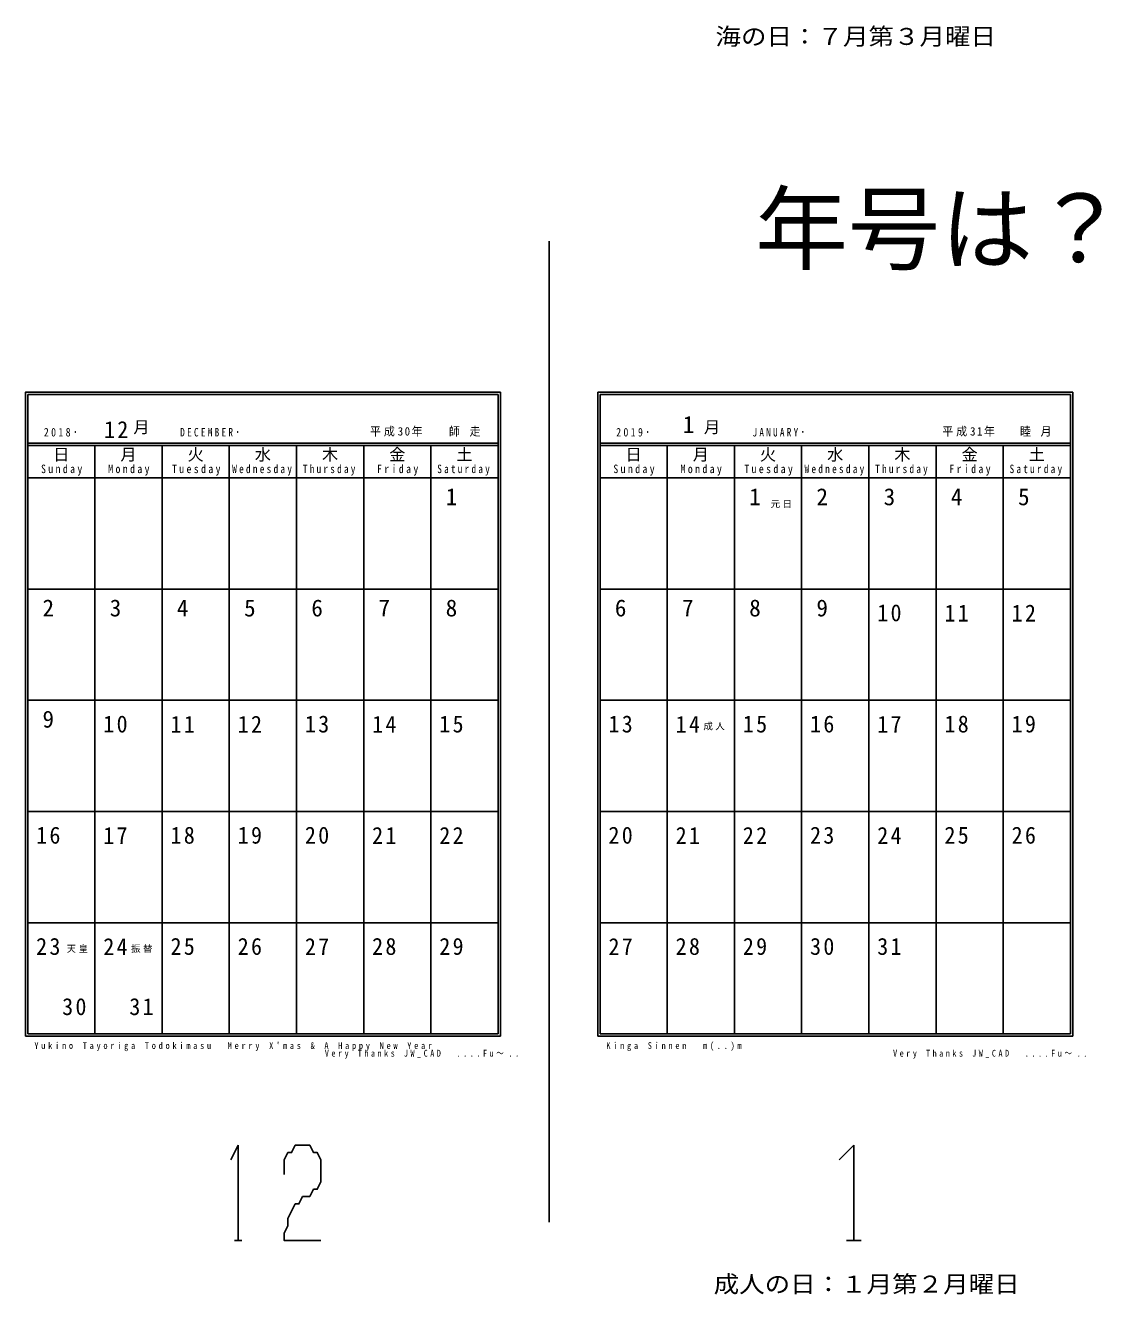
# Model space of a CAD drawing. Units: millimetres on the paper. Extents: x -557 to 578, y -402 to 385.
# Drawn here: x -557.1 to -324.9, y -376.5 to -102.5 of the extents above; entities that cross this region are included whole.
import ezdxf
from ezdxf.enums import TextEntityAlignment as Align

# ---------------------------------------------------------------- set-up
doc = ezdxf.new("R2010")
doc.units = ezdxf.units.MM
for name, color, linetype in [('0-0_予定書込み', 7, 'Continuous'), ('0-6_日付等', 7, 'Continuous'), ('0-D_ちょっと一言', 7, 'Continuous'), ('0-E_年', 7, 'Continuous'), ('0-F_枠等', 7, 'Continuous')]:
    doc.layers.add(name, color=color, linetype=linetype)
doc.styles.add('ＭＳ 明朝', font='')
doc.styles.get('ＭＳ 明朝').set_extended_font_data('MS Mincho')

msp = doc.modelspace()

# ---------------------------------------------------------------- linework, layer by layer
at = {"layer": '0-F_枠等'}
for p, q in [((-444.113, -149.113), (-444.113, -360.833)), ((-556.613, -182.194), (-455.113, -182.194)), ((-556.613, -182.194), (-556.613, -320.194)), ((-455.113, -320.194), (-455.113, -182.194)), ((-454.613, -181.694), (-454.613, -320.694)), ((-433.613, -320.694), (-433.613, -181.694)), ((-433.613, -181.694), (-331.113, -181.694)), ((-433.113, -320.194), (-433.113, -182.194)), ((-433.113, -182.194), (-331.613, -182.194)), ((-331.613, -320.194), (-331.613, -182.194)), ((-331.113, -320.694), (-331.113, -181.694)), ((-455.113, -192.694), (-556.613, -192.694)), ((-455.113, -193.194), (-556.613, -193.194)), ((-542.113, -200.194), (-542.113, -193.194)), ((-527.613, -193.194), (-527.613, -200.194)), ((-513.113, -193.194), (-513.113, -200.194)), ((-498.613, -193.194), (-498.613, -200.194)), ((-484.113, -193.194), (-484.113, -200.194)), ((-469.613, -193.194), (-469.613, -200.194)), ((-433.113, -192.694), (-331.613, -192.694)), ((-433.113, -193.194), (-331.613, -193.194)), ((-418.613, -200.194), (-418.613, -193.194)), ((-404.113, -193.194), (-404.113, -200.194)), ((-389.613, -193.194), (-389.613, -200.194)), ((-375.113, -193.194), (-375.113, -200.194)), ((-360.613, -193.194), (-360.613, -200.194)), ((-346.113, -193.194), (-346.113, -200.194)), ((-455.113, -200.194), (-556.613, -200.194)), ((-331.613, -200.194), (-433.113, -200.194)), ((-556.613, -320.194), (-455.113, -320.194)), ((-433.113, -320.194), (-331.613, -320.194)), ((-557.113, -320.694), (-454.613, -320.694)), ((-433.613, -320.694), (-331.113, -320.694))]:
    msp.add_line(p, q, dxfattribs=at)
at = {"layer": '0-F_枠等', "color": 4}
for p, q in [((-542.113, -320.194), (-542.113, -200.194)), ((-527.613, -200.194), (-527.613, -320.194)), ((-513.113, -200.194), (-513.113, -320.194)), ((-498.613, -200.194), (-498.613, -320.194)), ((-484.113, -200.194), (-484.113, -320.194)), ((-469.613, -200.194), (-469.613, -320.194)), ((-418.613, -320.194), (-418.613, -200.194)), ((-404.113, -200.194), (-404.113, -320.194)), ((-389.613, -200.194), (-389.613, -320.194)), ((-375.113, -200.194), (-375.113, -320.194)), ((-360.613, -200.194), (-360.613, -320.194)), ((-346.113, -200.194), (-346.113, -320.194)), ((-455.113, -224.194), (-556.613, -224.194)), ((-331.613, -224.194), (-433.113, -224.194)), ((-455.113, -248.194), (-556.613, -248.194)), ((-331.613, -248.194), (-433.113, -248.194)), ((-455.113, -272.194), (-556.613, -272.194)), ((-331.613, -272.194), (-433.113, -272.194)), ((-455.113, -296.194), (-556.613, -296.194)), ((-331.613, -296.194), (-433.113, -296.194))]:
    msp.add_line(p, q, dxfattribs=at)
at = {"layer": '0-F_枠等', "color": 3}
for p, q in [((-511.21, -344.24), (-511.21, -364.806)), ((-498.871, -344.24), (-495.706, -344.24)), ((-378.338, -344.24), (-378.338, -364.806)), ((-501.244, -347.404), (-501.244, -350.568)), ((-497.288, -355.314), (-495.706, -355.314)), ((-512.001, -364.806), (-510.419, -364.806)), ((-379.92, -364.806), (-376.756, -364.806))]:
    msp.add_line(p, q, dxfattribs=at)
at = {"layer": '0-F_枠等'}
msp.add_lwpolyline([(-454.613, -181.694), (-557.113, -181.694), (-557.113, -320.694)], dxfattribs=at)
at = {"layer": '0-F_枠等', "color": 3}
for points in [[(-511.21, -344.24), (-512.001, -345.822), (-512.792, -347.404)], [(-498.871, -344.24), (-499.662, -345.822), (-500.452, -345.822), (-501.244, -347.404)], [(-495.706, -344.24), (-494.915, -345.822), (-494.124, -345.822), (-493.334, -347.404)], [(-378.338, -344.24), (-379.92, -345.822), (-381.502, -347.404)], [(-493.334, -347.404), (-493.334, -352.15), (-494.124, -353.732), (-494.915, -353.732), (-495.706, -355.314)], [(-497.288, -355.314), (-498.079, -356.896), (-498.871, -356.896), (-499.662, -358.478), (-500.452, -360.06), (-500.452, -361.642), (-501.244, -363.224), (-501.244, -364.806), (-493.334, -364.806)]]:
    msp.add_lwpolyline(points, dxfattribs=at)

# ---------------------------------------------------------------- texts
at = {"layer": '0-0_予定書込み', "style": 'ＭＳ 明朝', "width": 1.1}
for s, p in [('海の日：７月第３月曜日', (-408.198, -107.848)), (' 成人の日：１月第２月曜日', (-411.336, -377.133))]:
    msp.add_text(s, height=3.666, dxfattribs=at).set_placement(p, align=Align.BOTTOM_LEFT)
at = {"layer": '0-6_日付等', "color": 3, "style": 'ＭＳ 明朝'}
for s, p in [('1', (-466.421, -207.194)), ('5', (-342.921, -207.194)), ('8', (-466.421, -231.194))]:
    msp.add_text(s, height=3.666, dxfattribs=at).set_placement(p, align=Align.BOTTOM_LEFT)
at = {"layer": '0-6_日付等', "color": 6, "style": 'ＭＳ 明朝'}
for s, p in [('1', (-400.921, -207.194)), ('2', (-553.421, -231.193)), ('6', (-429.921, -231.193)), ('9', (-553.421, -255.193))]:
    msp.add_text(s, height=3.666, dxfattribs=at).set_placement(p, align=Align.BOTTOM_LEFT)
at = {"layer": '0-6_日付等', "style": 'ＭＳ 明朝'}
for s, p in [('2', (-386.421, -207.194)), ('3', (-371.921, -207.194)), ('4', (-357.421, -207.193)), ('3', (-538.921, -231.194)), ('4', (-524.421, -231.194)), ('5', (-509.921, -231.194)), ('6', (-495.421, -231.194)), ('7', (-480.921, -231.194)), ('7', (-415.421, -231.194)), ('8', (-400.921, -231.193)), ('9', (-386.421, -231.194))]:
    msp.add_text(s, height=3.666, dxfattribs=at).set_placement(p, align=Align.BOTTOM_LEFT)
at = {"layer": '0-6_日付等', "attachment_point": 7, "style": 'ＭＳ 明朝'}
for s, insert, char_height in [('\\T1.25;元日', (-396.305, -206.694), 1.466), ('\\T1.21;\\W0.95;10', (-373.296, -231.194), 3.666), ('\\T1.21;\\W0.95;11', (-358.796, -231.193), 3.666), ('\\T1.21;\\W0.95;10', (-540.296, -255.194), 3.666), ('\\T1.21;\\W0.95;11', (-525.796, -255.193), 3.666), ('\\T1.21;\\W0.95;12', (-511.296, -255.194), 3.666), ('\\T1.21;\\W0.95;13', (-496.796, -255.194), 3.666), ('\\T1.21;\\W0.95;14', (-482.296, -255.194), 3.666), ('\\T1.21;\\W0.95;15', (-402.296, -255.193), 3.666), ('\\T1.21;\\W0.95;16', (-387.796, -255.194), 3.666), ('\\T1.21;\\W0.95;17', (-373.296, -255.194), 3.666), ('\\T1.21;\\W0.95;18', (-358.796, -255.193), 3.666), ('\\T1.25;成人', (-410.805, -254.694), 1.466), ('\\T1.21;\\W0.95;17', (-540.296, -279.193), 3.666), ('\\T1.21;\\W0.95;18', (-525.796, -279.194), 3.666), ('\\T1.21;\\W0.95;19', (-511.296, -279.194), 3.666), ('\\T1.21;\\W0.95;20', (-496.796, -279.194), 3.666), ('\\T1.21;\\W0.95;21', (-482.296, -279.193), 3.666), ('\\T1.21;\\W0.95;21', (-416.796, -279.193), 3.666), ('\\T1.21;\\W0.95;22', (-402.296, -279.193), 3.666), ('\\T1.21;\\W0.95;23', (-387.796, -279.194), 3.666), ('\\T1.21;\\W0.95;24', (-373.296, -279.194), 3.666), ('\\T1.21;\\W0.95;25', (-358.796, -279.193), 3.666), ('\\T1.32;\\W0.95;\\~天皇', (-549.43, -302.693), 1.466), ('\\T1.25;振替', (-534.305, -302.694), 1.466), ('\\T1.21;\\W0.95;25', (-525.796, -303.193), 3.666), ('\\T1.21;\\W0.95;26', (-511.296, -303.194), 3.666), ('\\T1.21;\\W0.95;27', (-496.796, -303.194), 3.666), ('\\T1.21;\\W0.95;28', (-482.296, -303.193), 3.666), ('\\T1.21;\\W0.95;28', (-416.796, -303.193), 3.666), ('\\T1.21;\\W0.95;29', (-402.296, -303.194), 3.666), ('\\T1.21;\\W0.95;30', (-387.796, -303.194), 3.666), ('\\T1.21;\\W0.95;31', (-373.296, -303.194), 3.666), ('\\T1.21;\\W0.95;31', (-534.68, -316.194), 3.666)]:
    msp.add_mtext(s, dxfattribs=dict(at, insert=insert, char_height=char_height))
at = {"layer": '0-6_日付等', "color": 3, "char_height": 3.666, "attachment_point": 7, "style": 'ＭＳ 明朝'}
for s, insert in [('\\T1.21;\\W0.95;12', (-344.296, -231.194)), ('\\T1.21;\\W0.95;15', (-467.796, -255.194)), ('\\T1.21;\\W0.95;19', (-344.296, -255.194)), ('\\T1.21;\\W0.95;22', (-467.796, -279.194)), ('\\T1.21;\\W0.95;26', (-344.296, -279.194)), ('\\T1.21;\\W0.95;29', (-467.796, -303.194))]:
    msp.add_mtext(s, dxfattribs=dict(at, insert=insert))
at = {"layer": '0-6_日付等', "color": 6, "char_height": 3.666, "attachment_point": 7, "style": 'ＭＳ 明朝'}
for s, insert in [('\\T1.21;\\W0.95;13', (-431.296, -255.193)), ('\\T1.21;\\W0.95;14', (-416.796, -255.193)), ('\\T1.21;\\W0.95;16', (-554.796, -279.193)), ('\\T1.21;\\W0.95;20', (-431.296, -279.193)), ('\\T1.21;\\W0.95;23', (-554.796, -303.193)), ('\\T1.21;\\W0.95;24', (-540.296, -303.193)), ('\\T1.21;\\W0.95;27', (-431.296, -303.193)), ('\\T1.21;\\W0.95;30', (-549.18, -316.194))]:
    msp.add_mtext(s, dxfattribs=dict(at, insert=insert))
at = {"layer": '0-D_ちょっと一言', "char_height": 1.466, "attachment_point": 7, "style": 'ＭＳ 明朝'}
for s, insert in [("\\T1.66;\\W0.75;Yukino\\~Tayoriga\\~Todokimasu\\~\\~Merry\\~X'mas\\~&\\~A\\~Happy\\~New\\~Year", (-555.175, -323.93)), ('\\T1.66;\\W0.75;Kinga\\~Sinnen\\~\\~m(..)m', (-431.761, -323.93)), ('\\T1.62;\\W0.8;Very\\~Thanks\\~JW_CAD\\~\\~....Fu～..', (-492.499, -325.53)), ('\\T1.62;\\W0.8;Very\\~Thanks\\~JW_CAD\\~\\~....Fu～..', (-369.884, -325.53))]:
    msp.add_mtext(s, dxfattribs=dict(at, insert=insert))
at = {"layer": '0-E_年', "style": 'ＭＳ 明朝'}
msp.add_text('年号は？', height=14.66, dxfattribs=at).set_placement((-399.649, -158.151), align=Align.BOTTOM_LEFT)
at = {"layer": '0-E_年', "char_height": 1.833, "attachment_point": 7, "style": 'ＭＳ 明朝'}
for s, insert in [('\\T1.26;\\W0.95;平成30年', (-482.756, -191.279)), ('\\T1.26;\\W0.95;平成31年', (-359.256, -191.279)), ('\\T1.48;\\W0.85;2018･', (-553.131, -191.279)), ('\\T1.48;\\W0.85;2019･', (-429.631, -191.279))]:
    msp.add_mtext(s, dxfattribs=dict(at, insert=insert))
at = {"layer": '0-F_枠等', "style": 'ＭＳ 明朝'}
for s, height, p in [('月', 2.566, (-533.805, -191.279)), ('1', 3.666, (-415.271, -191.591)), ('月', 2.566, (-410.711, -191.279)), ('月', 2.566, (-536.613, -197.194)), ('火', 2.566, (-522.113, -197.194)), ('水', 2.566, (-507.613, -197.194)), ('木', 2.566, (-493.113, -197.194)), ('金', 2.566, (-478.613, -197.194)), ('月', 2.566, (-413.113, -197.194)), ('火', 2.566, (-398.613, -197.194)), ('水', 2.566, (-384.113, -197.194)), ('木', 2.566, (-369.613, -197.194)), ('金', 2.566, (-355.113, -197.194))]:
    msp.add_text(s, height=height, dxfattribs=at).set_placement(p, align=Align.BOTTOM_LEFT)
at = {"layer": '0-F_枠等', "color": 6, "style": 'ＭＳ 明朝'}
for p in [(-551.113, -197.194), (-427.613, -197.194)]:
    msp.add_text('日', height=2.566, dxfattribs=at).set_placement(p, align=Align.BOTTOM_LEFT)
at = {"layer": '0-F_枠等', "color": 3, "style": 'ＭＳ 明朝'}
for p in [(-464.113, -197.194), (-340.613, -197.194)]:
    msp.add_text('土', height=2.566, dxfattribs=at).set_placement(p, align=Align.BOTTOM_LEFT)
at = {"layer": '0-F_枠等', "attachment_point": 7, "style": 'ＭＳ 明朝'}
for s, insert, char_height in [('\\T1.21;\\W0.95;12', (-540.146, -191.593), 3.666), ('\\T1.25;\\W0.95;師\\~走', (-465.72, -191.279), 1.833), ('\\T1.25;\\W0.95;睦\\~月', (-342.506, -191.279), 1.833), ('\\T1.49;\\W0.8;DECEMBER･', (-523.711, -191.279), 1.833), ('\\T1.48;\\W0.8;JANUARY･', (-400.211, -191.279), 1.833), ('\\T1.48;\\W0.85;Friday', (-481.238, -199.694), 1.833), ('\\T1.48;\\W0.85;Friday', (-357.738, -199.694), 1.833), ('\\T1.48;\\W0.85;Monday', (-539.238, -199.694), 1.833), ('\\T1.48;\\W0.85;Tuesday', (-525.488, -199.694), 1.833), ('\\T1.49;\\W0.8;Wednesday', (-512.488, -199.694), 1.833), ('\\T1.48;\\W0.8;Thursday', (-497.238, -199.694), 1.833), ('\\T1.48;\\W0.85;Monday', (-415.738, -199.694), 1.833), ('\\T1.48;\\W0.85;Tuesday', (-401.988, -199.694), 1.833), ('\\T1.49;\\W0.8;Wednesday', (-388.988, -199.694), 1.833), ('\\T1.48;\\W0.8;Thursday', (-373.738, -199.694), 1.833)]:
    msp.add_mtext(s, dxfattribs=dict(at, insert=insert, char_height=char_height))
at = {"layer": '0-F_枠等', "color": 6, "char_height": 1.833, "attachment_point": 7, "style": 'ＭＳ 明朝'}
for insert in [(-553.738, -199.694), (-430.238, -199.694)]:
    msp.add_mtext('\\T1.48;\\W0.85;Sunday', dxfattribs=dict(at, insert=insert))
at = {"layer": '0-F_枠等', "color": 3, "char_height": 1.833, "attachment_point": 7, "style": 'ＭＳ 明朝'}
for insert in [(-468.238, -199.694), (-344.738, -199.694)]:
    msp.add_mtext('\\T1.48;\\W0.8;Saturday', dxfattribs=dict(at, insert=insert))

doc.saveas('drawing.dxf')
